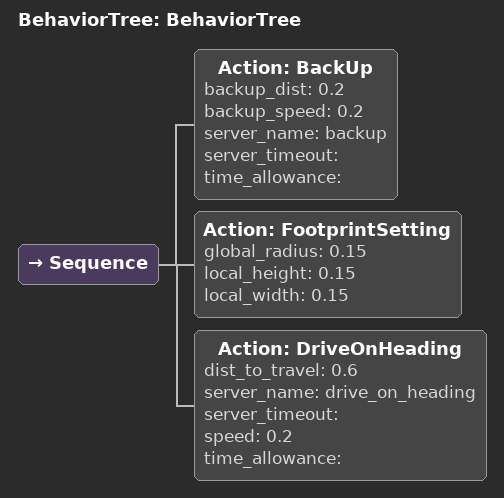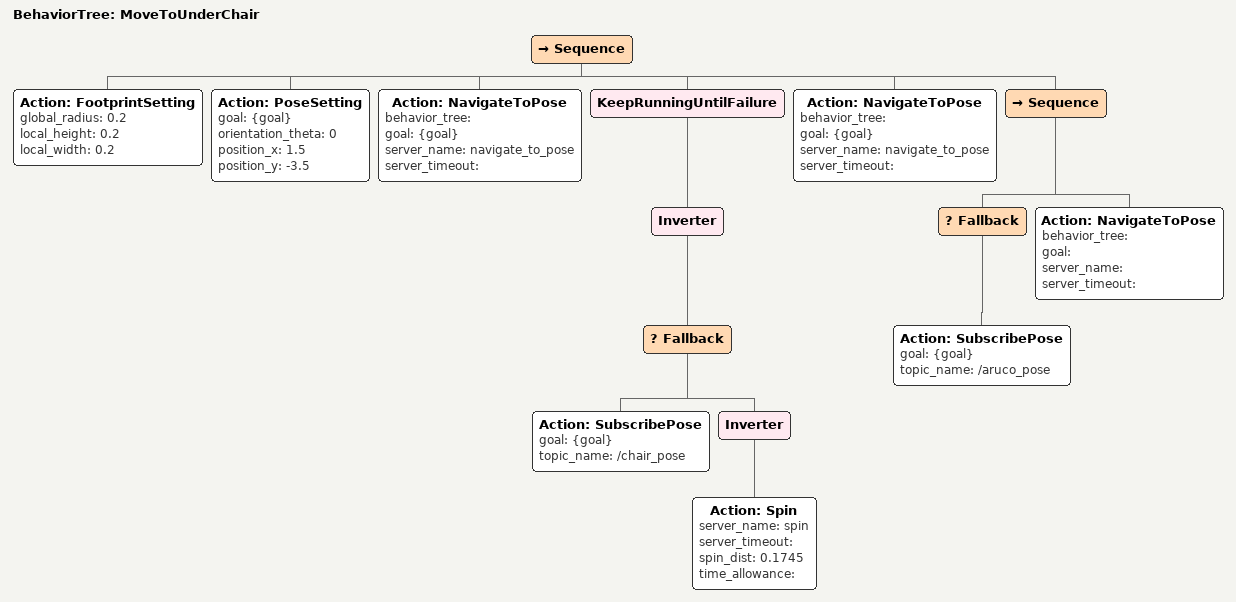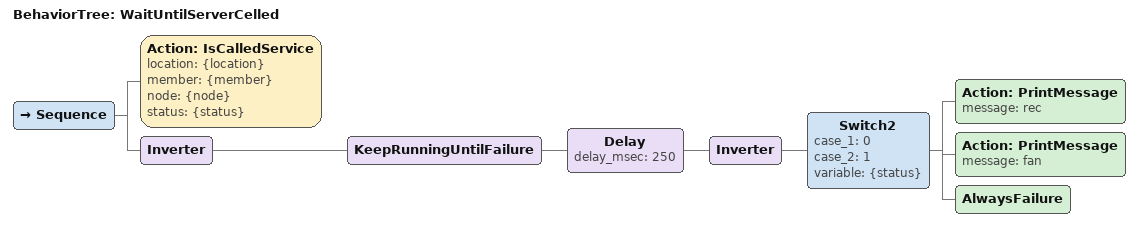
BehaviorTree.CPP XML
<?xml version="1.0"?>
<root main_tree_to_execute="BehaviorTree">
    <BehaviorTree ID="BehaviorTree">
        <Sequence>
            <Action ID="BackUp" backup_dist="0.2" backup_speed="0.2" server_name="backup" server_timeout="" time_allowance=""/>
            <Action ID="FootprintSetting" global_radius="0.15" local_height="0.15" local_width="0.15"/>
            <Action ID="DriveOnHeading" dist_to_travel="0.6" server_name="drive_on_heading" server_timeout="" speed="0.2" time_allowance=""/>
        </Sequence>
    </BehaviorTree>
    <BehaviorTree ID="MoveToUnderChair">
        <Sequence>
            <Action ID="FootprintSetting" global_radius="0.2" local_height="0.2" local_width="0.2"/>
            <Action ID="PoseSetting" goal="{goal}" orientation_theta="0" position_x="1.5" position_y="-3.5"/>
            <Action ID="NavigateToPose" behavior_tree="" goal="{goal}" server_name="navigate_to_pose" server_timeout=""/>
            <KeepRunningUntilFailure>
                <Inverter>
                    <Fallback>
                        <Action ID="SubscribePose" goal="{goal}" topic_name="/chair_pose"/>
                        <Inverter>
                            <Action ID="Spin" server_name="spin" server_timeout="" spin_dist="0.1745 " time_allowance=""/>
                        </Inverter>
                    </Fallback>
                </Inverter>
            </KeepRunningUntilFailure>
            <Action ID="NavigateToPose" behavior_tree="" goal="{goal}" server_name="navigate_to_pose" server_timeout=""/>
            <Sequence>
                <Fallback>
                    <Action ID="SubscribePose" goal="{goal}" topic_name="/aruco_pose"/>
                </Fallback>
                <Action ID="NavigateToPose" behavior_tree="" goal="" server_name="" server_timeout=""/>
            </Sequence>
        </Sequence>
    </BehaviorTree>
    <BehaviorTree ID="WaitUntilServerCelled">
        <Sequence>
            <Action ID="IsCalledService" location="{location}" member="{member}" node="{node}" status="{status}"/>
            <Inverter>
                <KeepRunningUntilFailure>
                    <Delay delay_msec="250">
                        <Inverter>
                            <Switch2 case_1="0" case_2="1" variable="{status}">
                                <Action ID="PrintMessage" message="rec"/>
                                <Action ID="PrintMessage" message="fan"/>
                                <AlwaysFailure/>
                            </Switch2>
                        </Inverter>
                    </Delay>
                </KeepRunningUntilFailure>
            </Inverter>
        </Sequence>
    </BehaviorTree>
</root>
